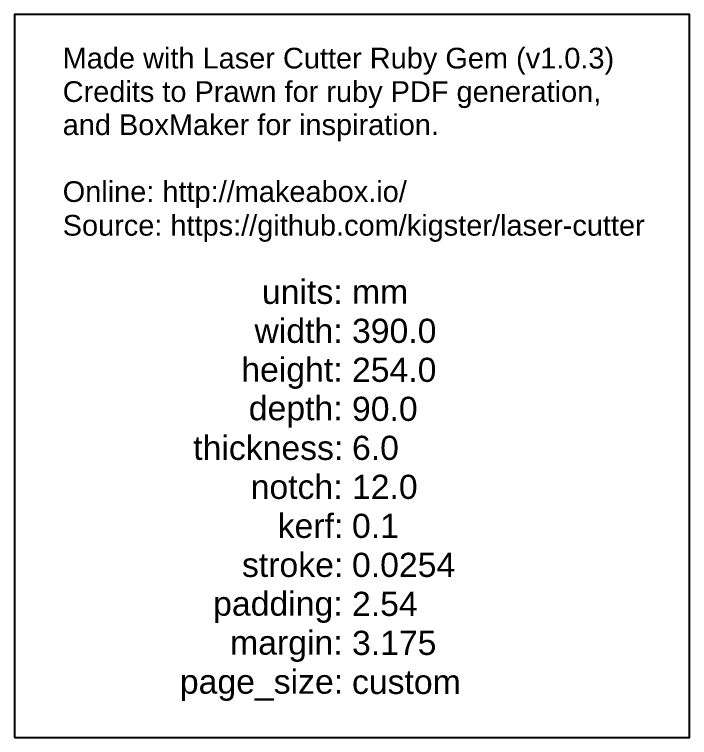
# Model space of a CAD drawing. Header units: millimetres. Extents: x 0 to 1137, y 0 to 1211.
# Drawn here: x 0.4 to 49.8, y 0.4 to 53.3 of the extents above; entities that cross this region are included whole.
import ezdxf

# ---------------------------------------------------------------- set-up
doc = ezdxf.new("R2010")
doc.units = ezdxf.units.MM
doc.layers.add('decoupe', color=7, linetype='Continuous')
doc.styles.add('PDF Arial', font='arial.ttf')

msp = doc.modelspace()

# ---------------------------------------------------------------- linework, layer by layer
at = {"layer": 'decoupe'}
msp.add_lwpolyline([(0.403, 0.403), (49.792, 0.403), (49.792, 53.319), (0.403, 53.319)], close=True, dxfattribs=at)

# ---------------------------------------------------------------- texts
at = {"layer": 'decoupe', "attachment_point": 7, "style": 'PDF Arial'}
for s, insert, char_height in [('Made with Laser Cutter Ruby Gem (v1.0.3)', (3.931, 48.908), 1.51515), ('Credits to Prawn for ruby PDF generation,', (3.931, 46.461), 1.51515), ('and BoxMaker for inspiration.', (3.931, 44.038), 1.51515), ('Online: http://makeabox.io/', (3.931, 39.144), 1.51515), ('Source: https://github.com/kigster/laser-cutter', (3.931, 36.674), 1.51515), ('units:', (18.509, 32.114), 1.7677), ('mm', (25.097, 32.144), 1.7677), ('width:', (17.961, 29.259), 1.7677), ('390.0', (25.097, 29.259), 1.7677), ('height:', (16.997, 25.916), 1.7677), ('254.0', (25.097, 26.405), 1.7677), ('depth:', (17.546, 23.088), 1.7677), ('90.0', (25.097, 23.55), 1.7677), ('thickness:', (13.481, 20.695), 1.7677), ('6.0', (25.097, 20.695), 1.7677), ('notch:', (17.684, 17.841), 1.7677), ('12.0', (25.097, 17.841), 1.7677), ('kerf:', (19.657, 14.986), 1.7677), ('0.1', (25.097, 14.986), 1.7677), ('stroke:', (17.049, 12.131), 1.7677), ('0.0254', (25.097, 12.131), 1.7677), ('padding:', (14.938, 8.788), 1.7677), ('2.54', (25.097, 9.277), 1.7677), ('margin:', (16.178, 5.933), 1.7677), ('3.175', (25.097, 6.422), 1.7677), ('page_size:', (12.505, 3.078), 1.7677), ('custom', (25.097, 3.567), 1.7677)]:
    msp.add_mtext(s, dxfattribs=dict(at, insert=insert, char_height=char_height))

doc.saveas('drawing.dxf')
